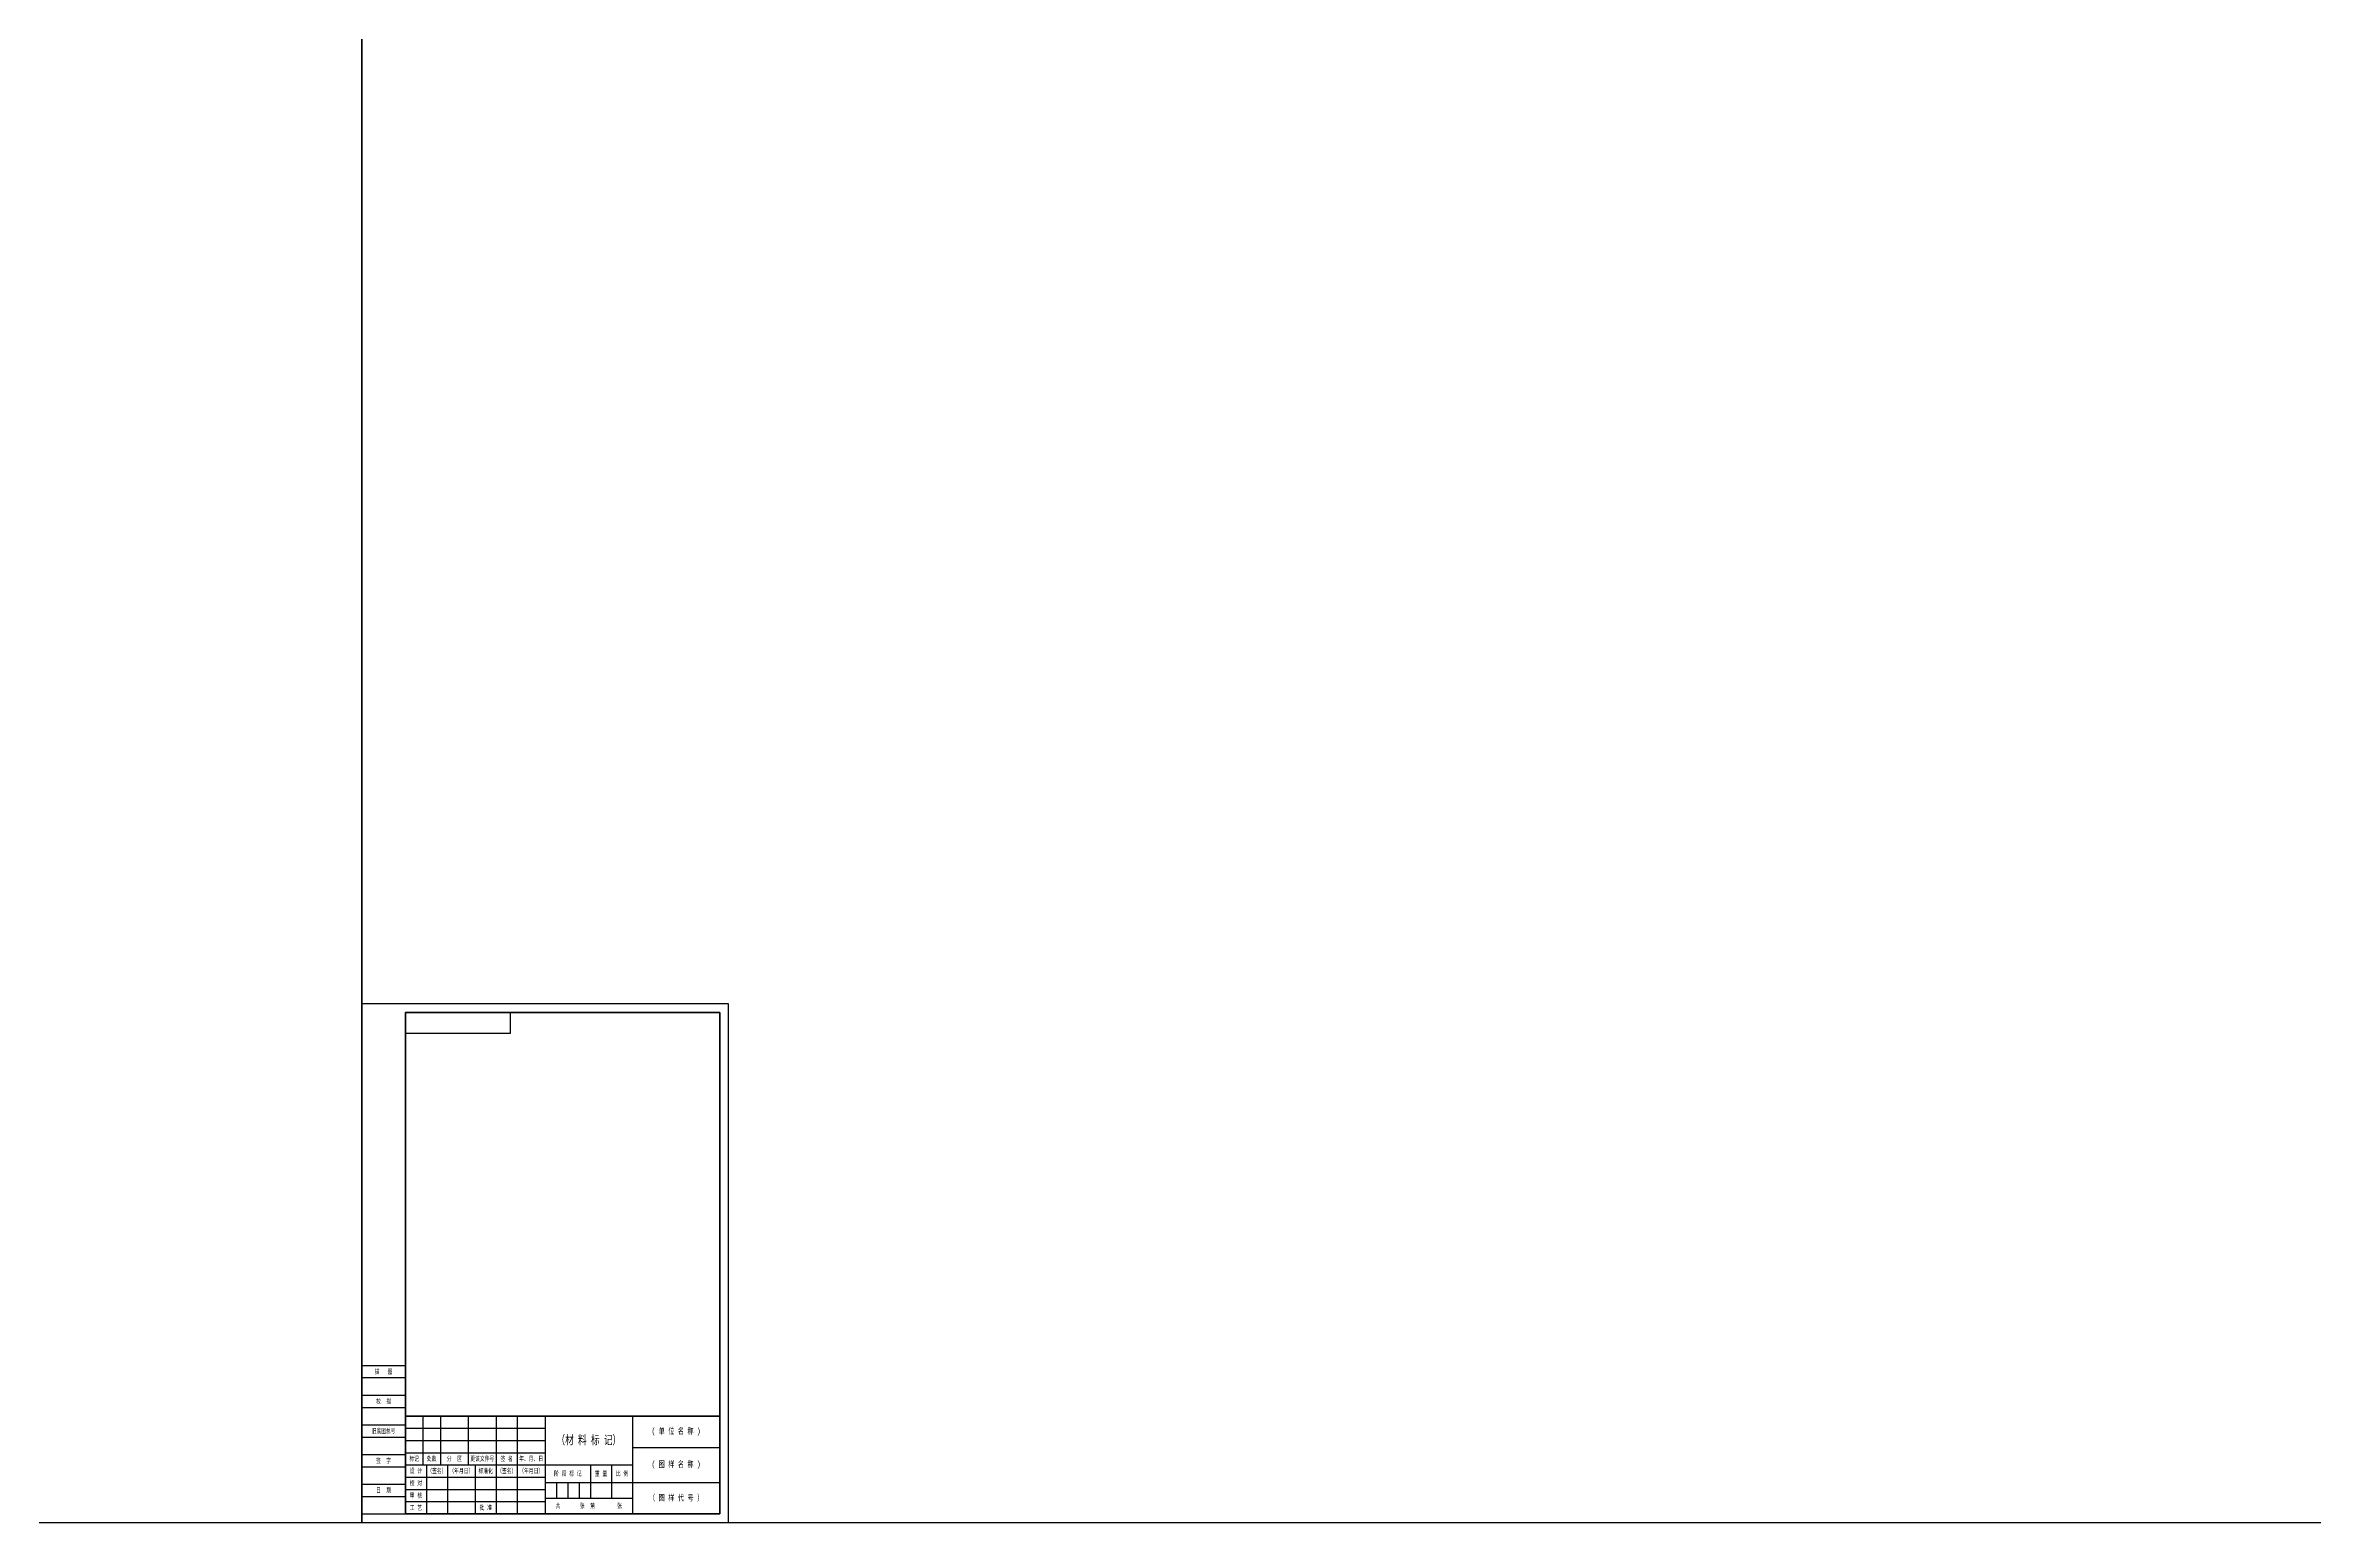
# Model space of a CAD drawing. Header units: millimetres. Extents: x -242 to 4956, y 0 to 6520.
# Drawn here: x 1058 to 2357, y 0 to 846 of the extents above; entities that cross this region are included whole.
import ezdxf
from ezdxf.enums import TextEntityAlignment as Align

# ---------------------------------------------------------------- set-up
doc = ezdxf.new("R2010")
doc.units = ezdxf.units.MM
doc.styles.add('样式 1', font='', dxfattribs={"width": 0.71})
doc.styles.get('样式 1').set_extended_font_data('SimSun')

msp = doc.modelspace()

# ---------------------------------------------------------------- linework, layer by layer
for p, q in [((1239, 90), (1264, 90)), ((1239, 83), (1264, 83)), ((1239, 73), (1264, 73)), ((1239, 66), (1264, 66)), ((1239, 56), (1264, 56)), ((1264, 54), (1344, 54)), ((1274, 61), (1274, 33)), ((1284, 61), (1284, 33)), ((1300, 61), (1300, 33)), ((1316, 61), (1316, 5)), ((1328, 61), (1328, 5)), ((1344, 61), (1344, 5)), ((1394, 61), (1394, 5)), ((1239, 49), (1264, 49)), ((1239, 39), (1264, 39)), ((1264, 47), (1344, 47)), ((1264, 40), (1344, 40)), ((1394, 43), (1444, 43)), ((1239, 32), (1264, 32)), ((1264, 33), (1394, 33)), ((1264, 26), (1344, 26)), ((1276, 33), (1276, 5)), ((1288, 33), (1288, 5)), ((1304, 33), (1304, 5)), ((1370, 33), (1370, 14)), ((1382, 33), (1382, 14)), ((1239, 22), (1264, 22)), ((1239, 15), (1264, 15)), ((1264, 19), (1344, 19)), ((1344, 23), (1444, 23)), ((1344, 14), (1394, 14)), ((1350.5, 23), (1350.5, 14)), ((1357, 23), (1357, 14)), ((1363.5, 23), (1363.5, 14)), ((1239, 5), (1264, 5)), ((1264, 12), (1344, 12))]:
    msp.add_line(p, q)
for points in [[(0, 0), (1239, 0), (1239, 1239), (0, 1239)], [(1239, 0), (2478, 0), (2478, 1239), (1239, 1239)], [(1449, 0), (1449, 297), (1239, 297), (1239, 0)], [(1324, 280), (1264, 280), (1264, 292), (1324, 292)]]:
    msp.add_lwpolyline(points, close=True)
at = {"lineweight": 70}
for points in [[(1444, 5), (1444, 292), (1264, 292), (1264, 5)], [(1444, 5), (1264, 5), (1264, 61), (1444, 61)]]:
    msp.add_lwpolyline(points, close=True, dxfattribs=at)

# ---------------------------------------------------------------- texts
at = {"style": '样式 1', "width": 0.7}
for s, p in [('描   图', (1251.5, 86.5)), ('校  描', (1251.5, 69.5)), ('旧底图总号', (1251.5, 52.5)), ('签  字', (1251.5, 35.5)), ('日  期', (1251.5, 18.6))]:
    msp.add_text(s, height=2.75, dxfattribs=at).set_placement(p, align=Align.MIDDLE_CENTER)
at = {"attachment_point": 5, "style": '样式 1'}
for s, width, insert, char_height in [('( 单 位 名 称 )', 50, (1419, 52), 3.5), ('（材 料 标 记）', 55.823, (1369, 47), 5), ('标记', 10, (1269, 36.5), 2.75), ('设 计', 12, (1270, 29.5), 2.75), ('{\\fFangSong_GB2312|b0|i0|c134|p49;处数}', 10, (1279, 36.5), 2.75), ('（签名）', 12, (1282, 29.5), 2.75), ('分  区', 16, (1292, 36.5), 2.75), ('（年月日）', 16, (1296, 29.5), 2.75), ('更该文件号', 18.974, (1308, 36.5), 2.75), ('标准化', 12, (1310, 29.5), 2.75), ('（签名）', 12, (1322, 29.5), 2.75), ('年、月、日', 16, (1336, 36.5), 2.75), ('（年月日）', 16, (1336, 29.5), 2.75), ('阶 段 标 记', 26, (1357, 28), 2.75), ('重 量', 12, (1376, 28), 2.75), ('比 例', 12, (1388, 28), 2.75), ('( 图 样 名 称 )', 50, (1419, 33), 3.5), ('校 对', 12, (1270, 22.5), 2.75), ('审 核', 12, (1270, 15.5), 2.75), ('（ 图 样 代 号 ）', 50, (1419, 14), 3.5), ('工 艺', 12, (1270, 8.5), 2.75), ('批 准', 12, (1310, 8.5), 2.75), ('共       张  第        张', 50, (1369, 9.5), 2.75)]:
    msp.add_mtext_dynamic_manual_height_columns(s, width=width, gutter_width=12.5, heights=[0], dxfattribs=dict(at, insert=insert, char_height=char_height))
at = {"insert": (1322, 36.5), "char_height": 2.75, "attachment_point": 5, "style": '样式 1'}
msp.add_mtext_dynamic_auto_height_columns('签 名', width=12, gutter_width=12.5, height=7, count=1, dxfattribs=at)

doc.saveas('drawing.dxf')
